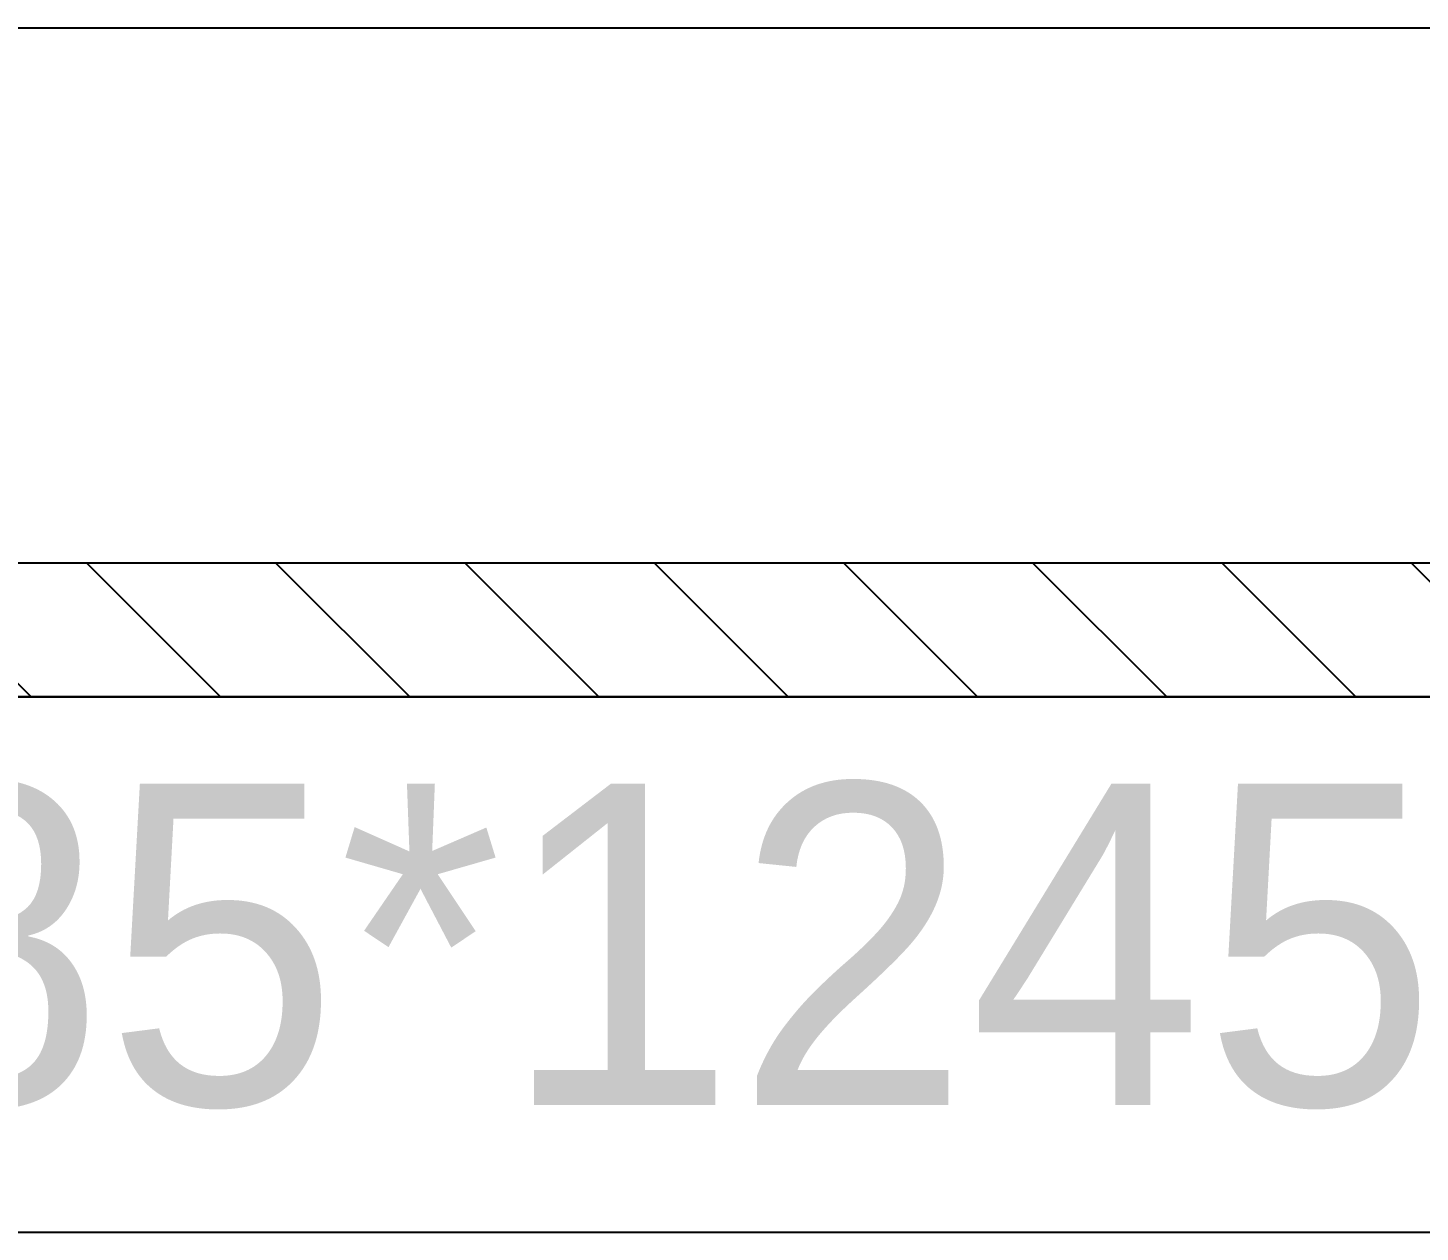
# Model space of a CAD drawing. Header units: inches. Extents: x -63256 to 33689, y -34490 to 100230.
# Drawn here: x -17440 to -16920, y -22182 to -21732 of the extents above; entities that cross this region are included whole.
import ezdxf

# ---------------------------------------------------------------- set-up
doc = ezdxf.new("R2010")
doc.units = ezdxf.units.IN
doc.header["$LTSCALE"] = 100
doc.header["$MEASUREMENT"] = 0
for name, color, linetype in [('0-ELC TEXT', 7, 'Continuous'), ('06-LIGHT', 4, 'Continuous'), ('07-DIM WAL', 5, 'Continuous'), ('3.기호.계단선', 30, 'Continuous'), ('C-WIN', 4, 'Continuous')]:
    doc.layers.add(name, color=color, linetype=linetype)
doc.styles.add('코레일둥고', font='')
doc.styles.get('코레일둥고').set_extended_font_data('Korail Round Gothic Medium')

# ---------------------------------------------------------------- blocks, each defined once
blk = doc.blocks.new('dfdadfs')
at = {"layer": 'C-WIN'}
blk.add_lwpolyline([(-16017.77, -121982.46), (-18502.77, -121982.46), (-18502.77, -122182.46), (-16017.77, -122182.46)], close=True, dxfattribs=at)
at = {"layer": '0-ELC TEXT', "style": '코레일둥고'}
blk.add_text('2485*1245', height=120, dxfattribs=at).set_placement((-17673.46, -122134.91))

msp = doc.modelspace()

# ---------------------------------------------------------------- hatches: boundary and pattern name
at = {"layer": '3.기호.계단선'}
h = msp.add_hatch(dxfattribs=at)
h.set_pattern_fill('_USER', color=256, scale=50, angle=135, pattern_type=0)
h.set_pattern_definition([(135, (72636.96, -246196.736), (-35.355339, -35.355339), [])])
h.paths.add_polyline_path([(-15760.27, -21982.46), (-15760.27, -21932.46), (-18760.27, -21932.46), (-18760.27, -21982.46)])

# ---------------------------------------------------------------- linework, layer by layer
at = {"layer": '06-LIGHT'}
msp.add_lwpolyline([(-18760.27, -21932.46), (-18760.27, -21732.46), (-15760.27, -21732.46), (-15760.27, -21932.46)], dxfattribs=at)
at = {"layer": '3.기호.계단선'}
msp.add_lwpolyline([(-15760.27, -21982.46), (-15760.27, -21932.46), (-18760.27, -21932.46), (-18760.27, -21982.46), (-15760.27, -21982.46)], dxfattribs=at)

# ---------------------------------------------------------------- block references
at = {"layer": '07-DIM WAL'}
msp.add_blockref('dfdadfs', (0, 100000), dxfattribs=at)

doc.saveas('drawing.dxf')
